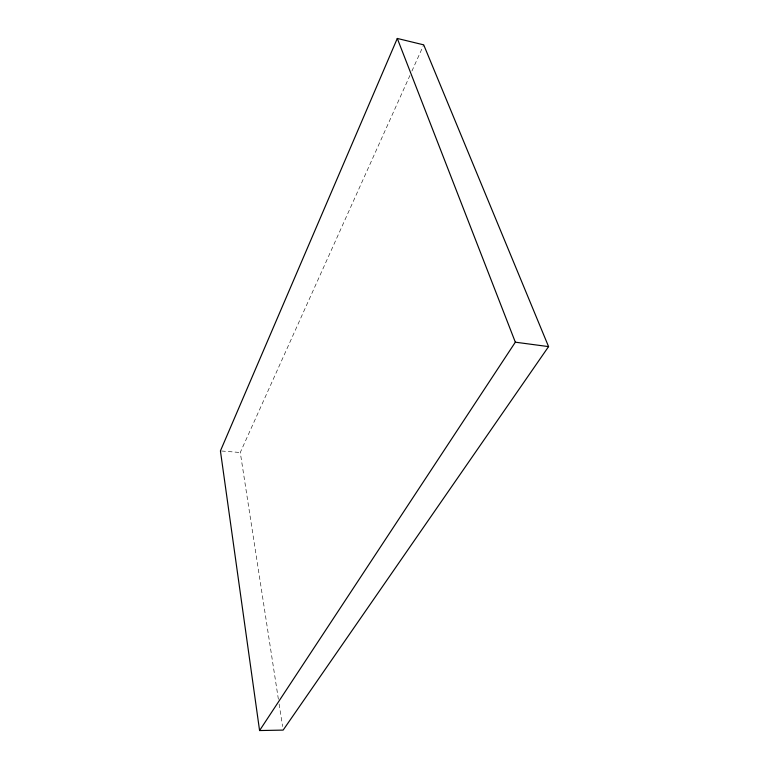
<?xml version="1.0" encoding="UTF-8"?>
<svg xmlns="http://www.w3.org/2000/svg" width="769" height="769" viewBox="0 0 769 769"><rect width="100%" height="100%" fill="white"/><g stroke="black" fill="none" stroke-linecap="round" stroke-linejoin="round"><path stroke-width="0.58" stroke-dasharray="3.85 2.88" d="M278.378 699.252L240.274 452.508L409.935 75.458M411.905 71.084L423.709 44.852M221.597 451.009L240.274 452.508M279.109 704L282.598 726.542"/><path stroke-width="1.15" d="M397.294 38.45L220.424 450.913L259.576 730.55L283.146 730.098L548.576 346.608L423.709 44.852L397.294 38.45L515.336 342.186L259.576 730.55M515.336 342.186L548.576 346.608"/></g></svg>
